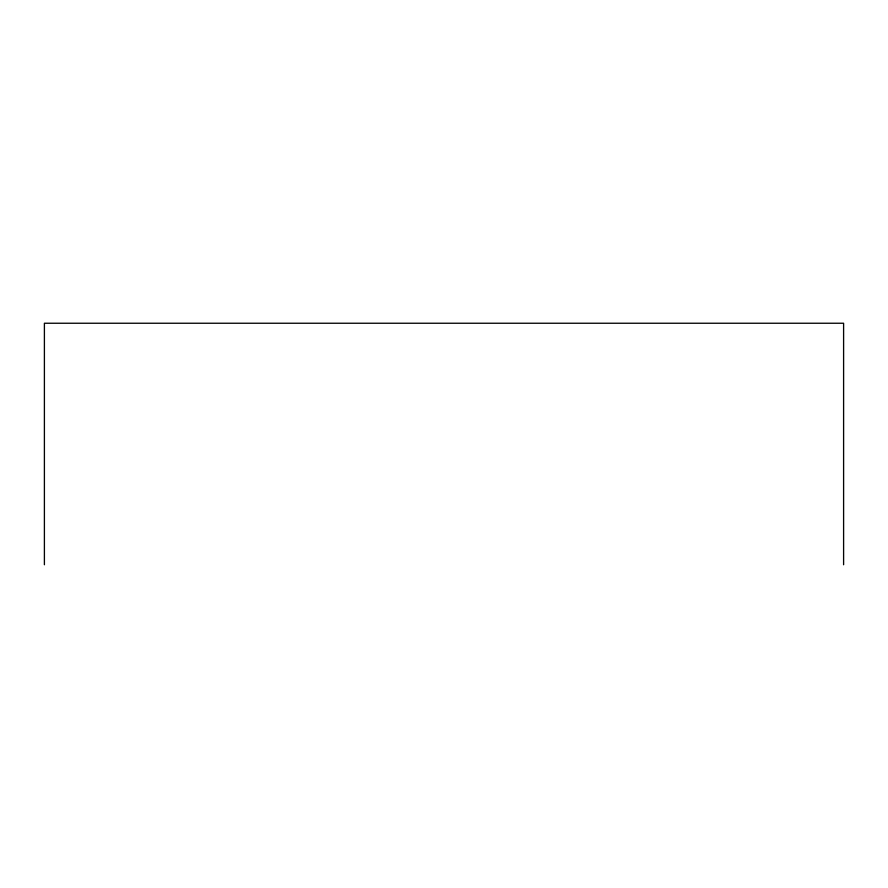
<?xml version="1.0" encoding="UTF-8"?>
<svg xmlns="http://www.w3.org/2000/svg" width="888" height="888" viewBox="0 0 888 888"><rect width="100%" height="100%" fill="white"/><g stroke="black" fill="none" stroke-linecap="round" stroke-linejoin="round"><path stroke-width="1.33" d="M843.6 564.757L843.6 323.243L44.4 323.243L44.4 564.757"/></g></svg>
